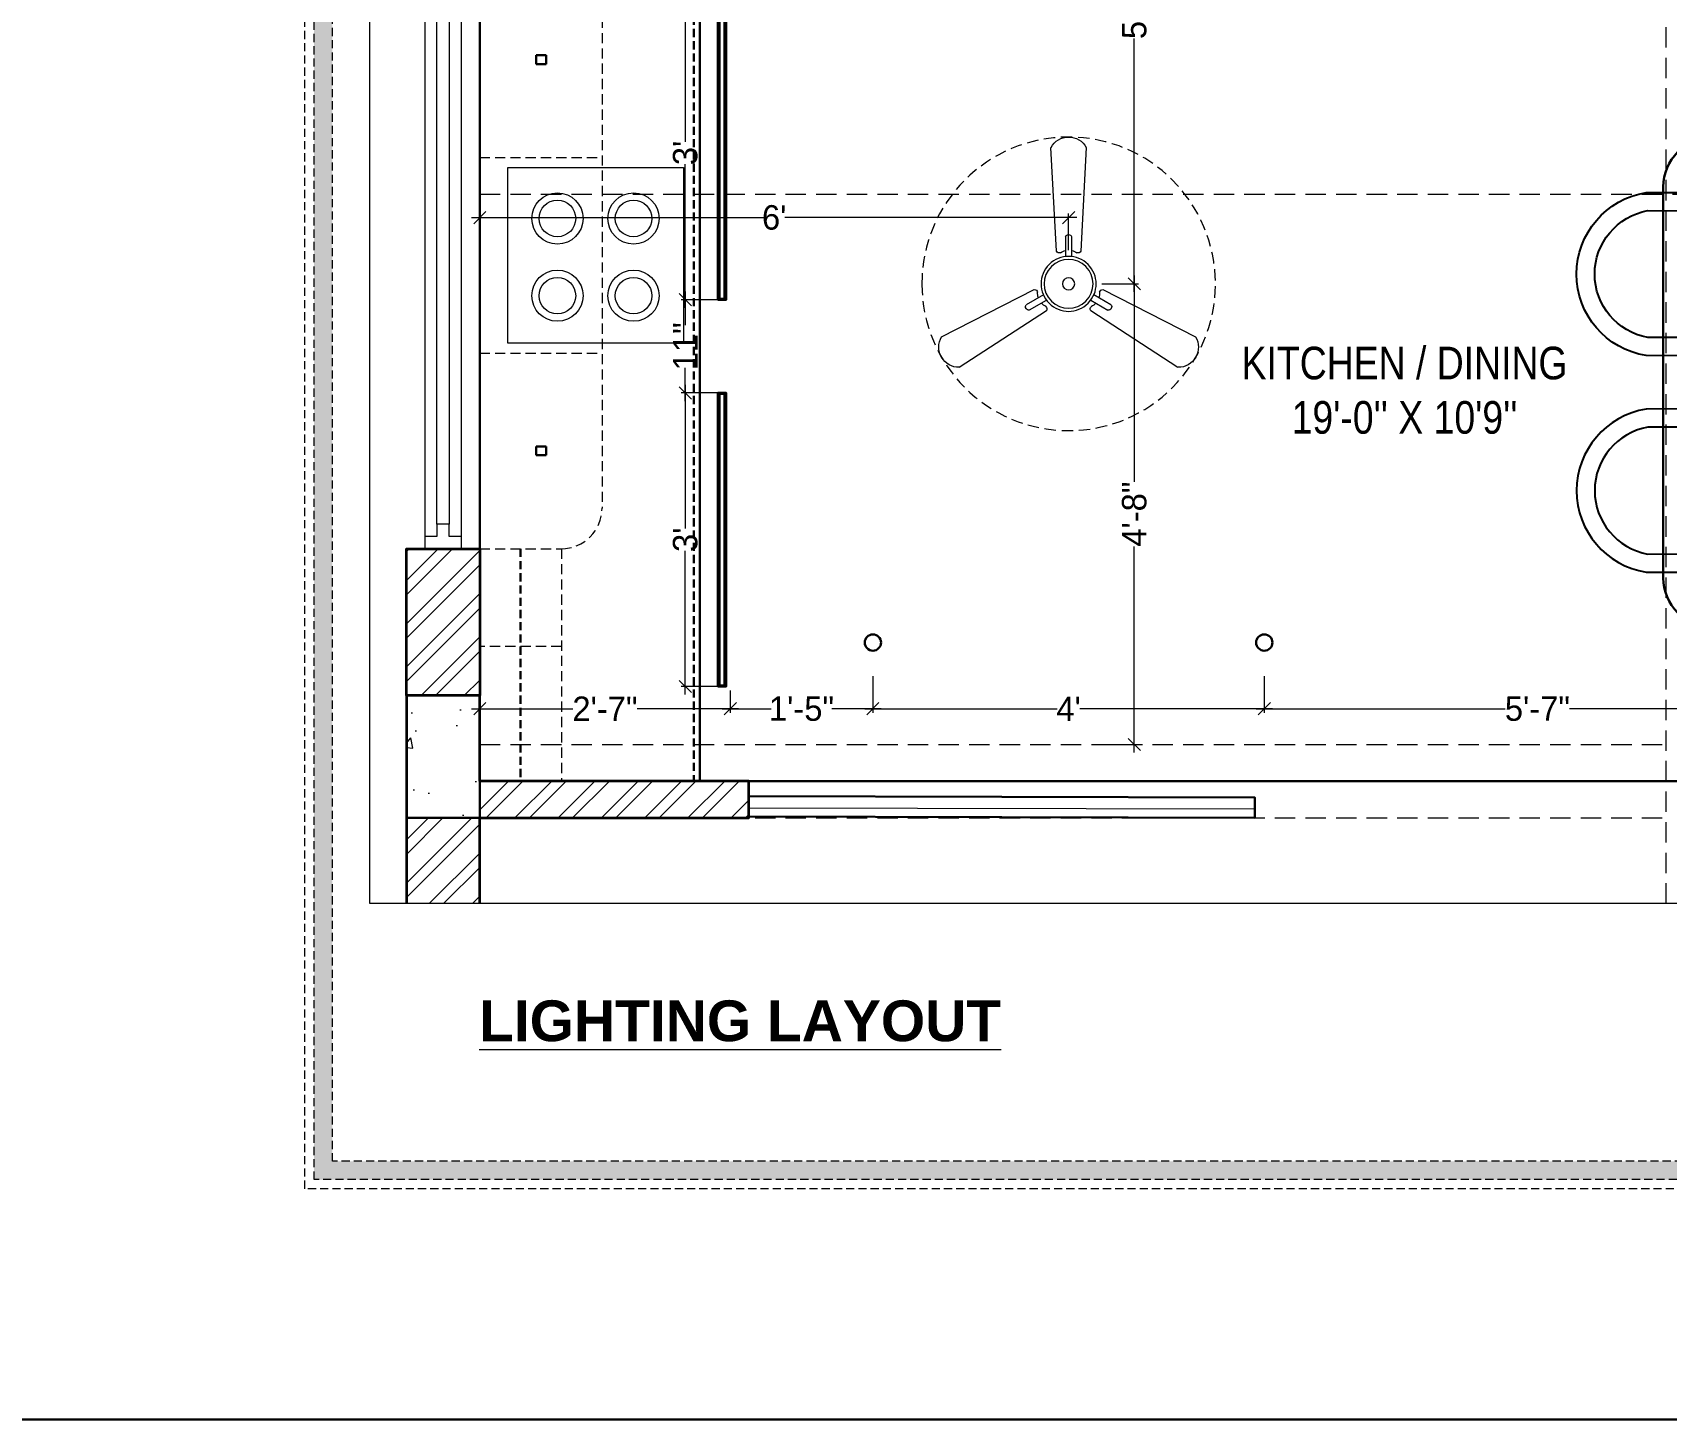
# Model space of a CAD drawing. Header units: millimetres. Extents: x 56222 to 3066687, y -650199 to -121287.
# Drawn here: x 140638.1 to 140838.4, y -185767.3 to -185597.2 of the extents above; entities that cross this region are included whole.
import ezdxf

# ---------------------------------------------------------------- set-up
doc = ezdxf.new("R2010")
doc.units = ezdxf.units.MM
doc.header["$MEASUREMENT"] = 0
doc.header["$PDMODE"] = 35
for name, pattern in [('ACAD_ISO02W100', [15, 12, -3]), ('DASHED', [0.75, 0.5, -0.25]), ('DASHED2', [0.375, 0.25, -0.125]), ('DASHEDX2', [1.5, 1, -0.5]), ('HIDDEN', [0.375, 0.25, -0.125])]:
    doc.linetypes.add(name, pattern=pattern)
doc.layers.get('Defpoints').update_dxf_attribs({"color": 220})
doc.layers.add('AR HATCH-7', color=7, linetype='Continuous')
doc.layers.add('str coll', color=6, linetype='Continuous')
for name, color, linetype, lineweight in [('CENTERLINE ( COLUMN ) ~ DIM', 7, 'Continuous', 9), ('COLUMN', 1, 'Continuous', 30), ('DIM.', 250, 'Continuous', 13), ('dim05', 1, 'Continuous', 13), ('Dimension', 10, 'DASHEDX2', 20), ('el', 7, 'Continuous', 20), ('Electrical', 84, 'Continuous', 30), ('FIRST FLOOR ( DW_RAIL )', 7, 'Continuous', 9), ('FIRST FLOOR ( TEXT )', 7, 'Continuous', 9), ('FURNITURE', 32, 'Continuous', 9), ('furniture dimensions', 1, 'DASHED', 0), ('FURNITURE-1', 252, 'Continuous', 13), ('GROUND FLOOR', 7, 'Continuous', 9), ('Labelling', 1, 'Continuous', 25), ('wall', 7, 'Continuous', 30), ('XX~SLAB ( BEAM )~ ( DIM )', 7, 'Continuous', 9)]:
    doc.layers.add(name, color=color, linetype=linetype, lineweight=lineweight)
doc.layers.add('hatch', color=250, linetype='Continuous', lineweight=9, transparency=0.5)
doc.styles.add('century g', font='GOTHIC.TTF')
doc.styles.add('KATHA', font='swissc.ttf')
doc.styles.get("Standard").update_dxf_attribs({"font": 'arial.ttf', "height": 6})
doc.dimstyles.new('Archana', dxfattribs={"dimtxt": 2, "dimasz": 0.75, "dimexe": 0.5, "dimexo": 0.5, "dimgap": 0, "dimtad": 0, "dimzin": 0, "dimdsep": 46, "dimlunit": 4, "dimtxsty": 'century g', "dimblk": 'OBLIQUE', "dimcen": 0, "dimdle": 1, "dimclrd": 256, "dimclre": 256, "dimclrt": 256, "dimadec": 0, "dimazin": 0, "dimtfac": 1, "dimtofl": 0, "dimtmove": 1, "dimatfit": 3, "dimfxl": 1, "dimfxlon": 1, "dimtolj": 1, "dimtzin": 0, "dimlwd": -1, "dimlwe": -1, "dimarcsym": 0})
pattern_1 = [(45, (627.4595, -1487.661), (-2.65165043, 2.65165043), []), (45, (629.2273, -1487.661), (-2.65165043, 2.65165043), [])]

# ---------------------------------------------------------------- blocks, each defined once
blk = doc.blocks.new('SD DSD')
at = {"layer": 'FURNITURE', "color": 9, "lineweight": 25, "true_color": 0xc7c8ca}
for p, q in [((3348486.7, -514623.32), (3348486.68, -514619.42)), ((3348502.23, -514619.34), (3348502.25, -514623.25)), ((3348486.7, -514623.32), (3348502.25, -514623.25)), ((3348483.69, -514625.26), (3348479.79, -514625.25)), ((3348483.69, -514625.26), (3348483.66, -514640.81)), ((3348505.76, -514625.26), (3348509.66, -514625.25)), ((3348505.76, -514625.26), (3348505.79, -514640.81)), ((3348479.75, -514640.8), (3348483.66, -514640.81)), ((3348509.7, -514640.8), (3348505.79, -514640.81)), ((3348479.75, -514651.77), (3348483.66, -514651.76)), ((3348483.69, -514667.31), (3348483.66, -514651.76)), ((3348483.69, -514667.31), (3348479.79, -514667.32)), ((3348486.7, -514669.25), (3348486.68, -514673.16)), ((3348486.7, -514669.25), (3348502.25, -514669.32)), ((3348502.23, -514673.23), (3348502.25, -514669.32))]:
    blk.add_line(p, q, dxfattribs=at)
at = {"layer": 'FURNITURE', "color": 9, "true_color": 0xc7c8ca}
for p, q in [((3348505.76, -514667.31), (3348505.79, -514651.76)), ((3348509.7, -514651.77), (3348505.79, -514651.76)), ((3348505.76, -514667.31), (3348509.66, -514667.32))]:
    blk.add_line(p, q, dxfattribs=at)
at = {"layer": 'FURNITURE', "color": 9, "lineweight": 25, "true_color": 0xc7c8ca, "flags": 128}
for points in [[(3348502.23, -514621.56), (3348504.46, -514621.55), (3348504.42, -514614.17, 0.853613), (3348484.42, -514614.22), (3348484.46, -514621.65), (3348486.68, -514621.64)], [(3348502.22, -514619.34), (3348502.23, -514621.56), (3348502.2, -514614.36, 0.835758), (3348486.65, -514614.39), (3348486.67, -514619.42), (3348486.68, -514621.64)], [(3348481.97, -514640.8), (3348481.97, -514643.02), (3348474.58, -514643.01, -0.853613), (3348474.58, -514623.01), (3348482.01, -514623.02), (3348482.01, -514625.25)], [(3348507.48, -514640.8), (3348507.48, -514643.02), (3348514.87, -514643.01, 0.853613), (3348514.87, -514623.01), (3348507.44, -514623.02), (3348507.44, -514625.25)], [(3348479.75, -514640.79), (3348481.97, -514640.8), (3348474.77, -514640.78, -0.835758), (3348474.76, -514625.23), (3348479.79, -514625.24), (3348482.01, -514625.25)], [(3348509.7, -514640.79), (3348507.48, -514640.8), (3348514.68, -514640.78, 0.835758), (3348514.69, -514625.23), (3348509.66, -514625.24), (3348507.44, -514625.25)], [(3348481.97, -514651.77), (3348481.97, -514649.55), (3348474.58, -514649.57, 0.853613), (3348474.58, -514669.57), (3348482.01, -514669.55), (3348482.01, -514667.32)], [(3348507.48, -514651.77), (3348507.48, -514649.55), (3348514.87, -514649.57, -0.853613), (3348514.87, -514669.57), (3348507.44, -514669.55), (3348507.44, -514667.32)], [(3348479.75, -514651.78), (3348481.97, -514651.77), (3348474.77, -514651.79, 0.835758), (3348474.76, -514667.34), (3348479.79, -514667.33), (3348482.01, -514667.33)], [(3348509.7, -514651.78), (3348507.48, -514651.77), (3348514.68, -514651.79, -0.835758), (3348514.69, -514667.34), (3348509.66, -514667.33), (3348507.44, -514667.33)], [(3348502.23, -514671.01), (3348504.46, -514671.02), (3348504.42, -514678.4, -0.853613), (3348484.42, -514678.36), (3348484.46, -514670.92), (3348486.68, -514670.93)], [(3348502.22, -514673.23), (3348502.23, -514671.01), (3348502.2, -514678.21, -0.835758), (3348486.65, -514678.18), (3348486.67, -514673.16), (3348486.68, -514670.93)]]:
    blk.add_lwpolyline(points, format="xyb", dxfattribs=at)
at = {"layer": 'FURNITURE', "color": 9, "lineweight": 30, "true_color": 0xc7c8ca}
blk.add_lwpolyline([(3348506.78, -514676.29), (3348482.68, -514676.29, -0.414214), (3348476.68, -514670.29), (3348476.68, -514622.29, -0.414214), (3348482.68, -514616.29), (3348506.78, -514616.29, -0.414214), (3348512.78, -514622.29), (3348512.78, -514670.29, -0.414214)], format="xyb", close=True, dxfattribs=at)
blk = doc.blocks.new('profile light')
at = {"layer": 'Electrical', "color": 152, "lineweight": 30, "true_color": 0x2776bb}
for points in [[(2936.21, 2698.23), (2900.21, 2698.23), (2900.21, 2699.29), (2936.21, 2699.29)], [(2900.31, 2699.1), (2900.31, 2698.42), (2936.12, 2698.42), (2936.12, 2699.1)], [(2900.32, 2699.08), (2900.32, 2698.44), (2936.1, 2698.44), (2936.1, 2699.08)]]:
    blk.add_lwpolyline(points, close=True, dxfattribs=at)
blk = doc.blocks.new('_Oblique')
at = {"layer": 'wall', "color": 0, "lineweight": -2}
blk.add_line((-0.5, -0.5), (0.5, 0.5), dxfattribs=at)
blk = doc.blocks.new('*D517')
at = {"layer": 'Defpoints', "color": 0, "linetype": 'Continuous', "lineweight": 30, "transparency": 16777216}
for p in [(140723.62, -185677.42, 0.01), (140692.91, -185680.03, -0.01), (140723.62, -185680.15)]:
    blk.add_point(p, dxfattribs=at)
at = {"layer": 'furniture dimensions', "color": 5, "linetype": 'Continuous', "transparency": 16777216}
for p, q in [((140723.62, -185677.92), (140723.62, -185680.65)), ((140691.91, -185680.15), (140704.31, -185680.15)), ((140724.62, -185680.15), (140712.22, -185680.15))]:
    blk.add_line(p, q, dxfattribs=at)
at = {"layer": 'furniture dimensions', "color": 5, "linetype": 'ByBlock', "transparency": 16777216}
blk.add_line((140692.91, -185680.15), (140692.91, -185680.65), dxfattribs=at)
at = {"layer": 'furniture dimensions', "color": 5, "linetype": 'Continuous', "transparency": 16777216, "xscale": 1.5, "yscale": 1.5, "zscale": 1.5, "rotation": 180}
blk.add_blockref('_Oblique', (140692.91, -185680.15), dxfattribs=at)
at = {"layer": 'furniture dimensions', "color": 5, "linetype": 'Continuous', "transparency": 16777216, "xscale": 1.5, "yscale": 1.5, "zscale": 1.5}
blk.add_blockref('_Oblique', (140723.62, -185680.15), dxfattribs=at)
at = {"layer": 'furniture dimensions', "linetype": 'Continuous', "lineweight": 0, "transparency": 16777216, "insert": (140708.26, -185680.15), "char_height": 3, "attachment_point": 5, "style": 'century g'}
blk.add_mtext('\\A1;2\'-7"', dxfattribs=at)
blk = doc.blocks.new('*D518')
at = {"layer": 'Defpoints', "color": 0, "linetype": 'Continuous', "lineweight": 30, "transparency": 16777216}
for p in [(140718.11, -185641.42), (140723.09, -185641.42, 0.01), (140723.62, -185677.42, 0.01)]:
    blk.add_point(p, dxfattribs=at)
at = {"layer": 'furniture dimensions', "color": 5, "linetype": 'Continuous', "transparency": 16777216}
for p, q in [((140722.11, -185641.42), (140717.61, -185641.42)), ((140718.11, -185640.42), (140718.11, -185658.05)), ((140718.11, -185678.42), (140718.11, -185660.78))]:
    blk.add_line(p, q, dxfattribs=at)
at = {"layer": 'furniture dimensions', "color": 5, "linetype": 'ByBlock', "transparency": 16777216}
blk.add_line((140722.11, -185677.42), (140717.61, -185677.42), dxfattribs=at)
at = {"layer": 'furniture dimensions', "color": 5, "linetype": 'Continuous', "transparency": 16777216, "xscale": 1.5, "yscale": 1.5, "zscale": 1.5}
for p, rotation in [((140718.11, -185641.42), 90), ((140718.11, -185677.42), 270)]:
    blk.add_blockref('_Oblique', p, dxfattribs=dict(at, rotation=rotation))
at = {"layer": 'furniture dimensions', "linetype": 'Continuous', "lineweight": 0, "transparency": 16777216, "insert": (140718.11, -185659.42), "char_height": 3, "attachment_point": 5, "rotation": 90, "style": 'century g'}
blk.add_mtext("\\A1;3'", dxfattribs=at)
blk = doc.blocks.new('*D519')
at = {"layer": 'Defpoints', "color": 0, "linetype": 'Continuous', "lineweight": 30, "transparency": 16777216}
for p in [(140718.11, -185629.98), (140723.09, -185629.98), (140723.09, -185641.42, 0.01)]:
    blk.add_point(p, dxfattribs=at)
at = {"layer": 'furniture dimensions', "color": 5, "linetype": 'Continuous', "transparency": 16777216}
for p, q in [((140722.11, -185629.98), (140717.61, -185629.98)), ((140718.11, -185628.98), (140718.11, -185633.09)), ((140718.11, -185642.42), (140718.11, -185638.32))]:
    blk.add_line(p, q, dxfattribs=at)
at = {"layer": 'furniture dimensions', "color": 5, "linetype": 'ByBlock', "transparency": 16777216}
blk.add_line((140722.11, -185641.42), (140717.61, -185641.42), dxfattribs=at)
at = {"layer": 'furniture dimensions', "color": 5, "linetype": 'Continuous', "transparency": 16777216, "xscale": 1.5, "yscale": 1.5, "zscale": 1.5}
for p, rotation in [((140718.11, -185629.98), 90), ((140718.11, -185641.42), 270)]:
    blk.add_blockref('_Oblique', p, dxfattribs=dict(at, rotation=rotation))
at = {"layer": 'furniture dimensions', "linetype": 'Continuous', "lineweight": 0, "transparency": 16777216, "insert": (140718.11, -185635.7), "char_height": 3, "attachment_point": 5, "rotation": 90, "style": 'century g'}
blk.add_mtext('\\A1;11"', dxfattribs=at)
blk = doc.blocks.new('*D520')
at = {"layer": 'Defpoints', "color": 0, "linetype": 'Continuous', "lineweight": 30, "transparency": 16777216}
for p in [(140718.11, -185593.98), (140723.09, -185593.98), (140723.09, -185629.98)]:
    blk.add_point(p, dxfattribs=at)
at = {"layer": 'furniture dimensions', "color": 5, "linetype": 'Continuous', "transparency": 16777216}
for p, q in [((140722.11, -185593.98), (140717.61, -185593.98)), ((140718.11, -185592.98), (140718.11, -185610.62)), ((140718.11, -185630.98), (140718.11, -185613.35))]:
    blk.add_line(p, q, dxfattribs=at)
at = {"layer": 'furniture dimensions', "color": 5, "linetype": 'ByBlock', "transparency": 16777216}
blk.add_line((140722.11, -185629.98), (140717.61, -185629.98), dxfattribs=at)
at = {"layer": 'furniture dimensions', "color": 5, "linetype": 'Continuous', "transparency": 16777216, "xscale": 1.5, "yscale": 1.5, "zscale": 1.5}
for p, rotation in [((140718.11, -185593.98), 90), ((140718.11, -185629.98), 270)]:
    blk.add_blockref('_Oblique', p, dxfattribs=dict(at, rotation=rotation))
at = {"layer": 'furniture dimensions', "linetype": 'Continuous', "lineweight": 0, "transparency": 16777216, "insert": (140718.11, -185611.98), "char_height": 3, "attachment_point": 5, "rotation": 90, "style": 'century g'}
blk.add_mtext("\\A1;3'", dxfattribs=at)
blk = doc.blocks.new('*D530')
at = {"layer": 'Defpoints', "color": 0, "linetype": 'Continuous', "lineweight": 30, "transparency": 16777216}
for p in [(140692.91, -185619.91), (140692.91, -185625.53, -0.01), (140765.11, -185625.53, -0.01)]:
    blk.add_point(p, dxfattribs=at)
at = {"layer": 'furniture dimensions', "color": 5, "linetype": 'Continuous', "transparency": 16777216}
for p, q in [((140691.91, -185619.91), (140727.71, -185619.91)), ((140692.91, -185623.91), (140692.91, -185619.41)), ((140766.11, -185619.91), (140730.31, -185619.91))]:
    blk.add_line(p, q, dxfattribs=at)
at = {"layer": 'furniture dimensions', "color": 5, "linetype": 'ByBlock', "transparency": 16777216}
blk.add_line((140765.11, -185623.91), (140765.11, -185619.41), dxfattribs=at)
at = {"layer": 'furniture dimensions', "color": 5, "linetype": 'Continuous', "transparency": 16777216, "xscale": 1.5, "yscale": 1.5, "zscale": 1.5, "rotation": 180}
blk.add_blockref('_Oblique', (140692.91, -185619.91), dxfattribs=at)
at = {"layer": 'furniture dimensions', "color": 5, "linetype": 'Continuous', "transparency": 16777216, "xscale": 1.5, "yscale": 1.5, "zscale": 1.5}
blk.add_blockref('_Oblique', (140765.11, -185619.91), dxfattribs=at)
at = {"layer": 'furniture dimensions', "linetype": 'Continuous', "lineweight": 0, "transparency": 16777216, "insert": (140729.01, -185619.91), "char_height": 3, "attachment_point": 5, "style": 'century g'}
blk.add_mtext("\\A1;6'", dxfattribs=at)
blk = doc.blocks.new('*D531')
at = {"layer": 'Defpoints', "color": 0, "linetype": 'Continuous', "lineweight": 30, "transparency": 16777216}
for p in [(140765.11, -185628.03, -0.01), (140765.47, -185684.53, -0.01), (140773.17, -185684.53)]:
    blk.add_point(p, dxfattribs=at)
at = {"layer": 'furniture dimensions', "color": 5, "linetype": 'ByBlock', "transparency": 16777216}
blk.add_line((140769.17, -185628.03), (140773.67, -185628.03), dxfattribs=at)
at = {"layer": 'furniture dimensions', "color": 5, "linetype": 'Continuous', "transparency": 16777216}
for p, q in [((140773.17, -185627.03), (140773.17, -185652.31)), ((140773.17, -185685.53), (140773.17, -185660.24)), ((140769.17, -185684.53), (140773.67, -185684.53))]:
    blk.add_line(p, q, dxfattribs=at)
at = {"layer": 'furniture dimensions', "color": 5, "linetype": 'Continuous', "transparency": 16777216, "xscale": 1.5, "yscale": 1.5, "zscale": 1.5}
for p, rotation in [((140773.17, -185628.03), 90), ((140773.17, -185684.53), 270)]:
    blk.add_blockref('_Oblique', p, dxfattribs=dict(at, rotation=rotation))
at = {"layer": 'furniture dimensions', "linetype": 'Continuous', "lineweight": 0, "transparency": 16777216, "insert": (140773.17, -185656.28), "char_height": 3, "attachment_point": 5, "rotation": 90, "style": 'century g'}
blk.add_mtext('\\A1;4\'-8"', dxfattribs=at)
blk = doc.blocks.new('*D534')
at = {"layer": 'Defpoints', "color": 0, "linetype": 'Continuous', "lineweight": 30, "transparency": 16777216}
for p in [(140741.11, -185672.03, -0.01), (140723.62, -185677.42, 0.01), (140741.11, -185680.15)]:
    blk.add_point(p, dxfattribs=at)
at = {"layer": 'furniture dimensions', "color": 5, "linetype": 'Continuous', "transparency": 16777216}
for p, q in [((140741.11, -185676.15), (140741.11, -185680.65)), ((140722.62, -185680.15), (140728.64, -185680.15)), ((140742.11, -185680.15), (140736.09, -185680.15))]:
    blk.add_line(p, q, dxfattribs=at)
at = {"layer": 'furniture dimensions', "color": 5, "linetype": 'ByBlock', "transparency": 16777216}
blk.add_line((140723.62, -185677.92), (140723.62, -185680.65), dxfattribs=at)
at = {"layer": 'furniture dimensions', "color": 5, "linetype": 'Continuous', "transparency": 16777216, "xscale": 1.5, "yscale": 1.5, "zscale": 1.5, "rotation": 180}
blk.add_blockref('_Oblique', (140723.62, -185680.15), dxfattribs=at)
at = {"layer": 'furniture dimensions', "color": 5, "linetype": 'Continuous', "transparency": 16777216, "xscale": 1.5, "yscale": 1.5, "zscale": 1.5}
blk.add_blockref('_Oblique', (140741.11, -185680.15), dxfattribs=at)
at = {"layer": 'furniture dimensions', "linetype": 'Continuous', "lineweight": 0, "transparency": 16777216, "insert": (140732.36, -185680.15), "char_height": 3, "attachment_point": 5, "style": 'century g'}
blk.add_mtext('\\A1;1\'-5"', dxfattribs=at)
blk = doc.blocks.new('*D535')
at = {"layer": 'Defpoints', "color": 0, "linetype": 'Continuous', "lineweight": 30, "transparency": 16777216}
for p in [(140741.11, -185672.03, -0.01), (140789.11, -185672.03, -0.01), (140789.11, -185680.15)]:
    blk.add_point(p, dxfattribs=at)
at = {"layer": 'furniture dimensions', "color": 5, "linetype": 'ByBlock', "transparency": 16777216}
blk.add_line((140741.11, -185676.15), (140741.11, -185680.65), dxfattribs=at)
at = {"layer": 'furniture dimensions', "color": 5, "linetype": 'Continuous', "transparency": 16777216}
for p, q in [((140789.11, -185676.15), (140789.11, -185680.65)), ((140740.11, -185680.15), (140763.73, -185680.15)), ((140790.11, -185680.15), (140766.5, -185680.15))]:
    blk.add_line(p, q, dxfattribs=at)
at = {"layer": 'furniture dimensions', "color": 5, "linetype": 'Continuous', "transparency": 16777216, "xscale": 1.5, "yscale": 1.5, "zscale": 1.5, "rotation": 180}
blk.add_blockref('_Oblique', (140741.11, -185680.15), dxfattribs=at)
at = {"layer": 'furniture dimensions', "color": 5, "linetype": 'Continuous', "transparency": 16777216, "xscale": 1.5, "yscale": 1.5, "zscale": 1.5}
blk.add_blockref('_Oblique', (140789.11, -185680.15), dxfattribs=at)
at = {"layer": 'furniture dimensions', "linetype": 'Continuous', "lineweight": 0, "transparency": 16777216, "insert": (140765.11, -185680.15), "char_height": 3, "attachment_point": 5, "style": 'century g'}
blk.add_mtext("\\A1;4'", dxfattribs=at)
blk = doc.blocks.new('*D536')
at = {"layer": 'Defpoints', "color": 0, "linetype": 'Continuous', "lineweight": 30, "transparency": 16777216}
for p in [(140789.11, -185672.03, -0.01), (140856.08, -185672.03), (140856.08, -185680.15)]:
    blk.add_point(p, dxfattribs=at)
at = {"layer": 'furniture dimensions', "color": 5, "linetype": 'ByBlock', "transparency": 16777216}
blk.add_line((140789.11, -185676.15), (140789.11, -185680.65), dxfattribs=at)
at = {"layer": 'furniture dimensions', "color": 5, "linetype": 'Continuous', "transparency": 16777216}
for p, q in [((140856.08, -185676.15), (140856.08, -185680.65)), ((140788.11, -185680.15), (140818.66, -185680.15)), ((140857.08, -185680.15), (140826.53, -185680.15))]:
    blk.add_line(p, q, dxfattribs=at)
at = {"layer": 'furniture dimensions', "color": 5, "linetype": 'Continuous', "transparency": 16777216, "xscale": 1.5, "yscale": 1.5, "zscale": 1.5, "rotation": 180}
blk.add_blockref('_Oblique', (140789.11, -185680.15), dxfattribs=at)
at = {"layer": 'furniture dimensions', "color": 5, "linetype": 'Continuous', "transparency": 16777216, "xscale": 1.5, "yscale": 1.5, "zscale": 1.5}
blk.add_blockref('_Oblique', (140856.08, -185680.15), dxfattribs=at)
at = {"layer": 'furniture dimensions', "linetype": 'Continuous', "lineweight": 0, "transparency": 16777216, "insert": (140822.6, -185680.15), "char_height": 3, "attachment_point": 5, "style": 'century g'}
blk.add_mtext('\\A1;5\'-7"', dxfattribs=at)
blk = doc.blocks.new('fan')
at = {"layer": 'Electrical', "lineweight": 15, "ltscale": 20}
for p, q in [((3300835.29, -509900.78), (3300836.47, -509923.43)), ((3300841.81, -509923.43), (3300842.99, -509900.78)), ((3300838.47, -509924.57), (3300838.47, -509920.25)), ((3300839.81, -509920.28), (3300839.81, -509924.57)), ((3300831.66, -509931.77), (3300811.45, -509942.07)), ((3300829.93, -509935.08), (3300833.64, -509932.93)), ((3300844.64, -509932.93), (3300848.38, -509935.09)), ((3300866.83, -509942.07), (3300846.62, -509931.77)), ((3300815.3, -509948.74), (3300834.33, -509936.39)), ((3300834.31, -509934.09), (3300830.57, -509936.25)), ((3300843.95, -509936.39), (3300862.98, -509948.74)), ((3300847.68, -509936.23), (3300843.97, -509934.09))]:
    blk.add_line(p, q, dxfattribs=at)
at = {"layer": 'Electrical', "linetype": 'DASHED', "lineweight": 15, "ltscale": 5}
blk.add_circle((3300839.14, -509930.53), 32, dxfattribs=at)
at = {"layer": 'Electrical', "lineweight": 15, "ltscale": 20}
for centre, major_axis, start_param, end_param in [((3300839.14, -509902.94), (3.12, 3.12), -0.272136, 1.842967), ((3300839.13, -509920.5), (0.501, 0.501), -0.465536, 1.983618), ((3300839.14, -509930.53), (4.24, -4.24), 3.14161, 9.424795), ((3300839.14, -509930.53), (3.77, -3.77), 1.749190548672175e-05, 6.283202799085073), ((3300837.1, -509923.08), (0.51, 0.51), 2.863014, 4.257784), ((3300839.14, -509926.42), (2.27, -2.27), 2.565057, 2.951308), ((3300839.14, -509926.42), (2.27, 2.27), 0.19032, 0.57657), ((3300841.18, -509923.08), (0.51, -0.51), 5.167028, 6.561799), ((3300839.14, -509930.53), (0.943, 0.943), 1.570814, 7.853999), ((3300831.67, -509932.49), (0.51, -0.51), 0.978238, 2.373008), ((3300835.59, -509932.58), (2.27, -2.27), 3.855511, 4.241762), ((3300842.69, -509932.58), (2.27, 2.27), 5.183051, 5.569301), ((3300846.61, -509932.49), (0.51, -0.51), 2.339416, 3.734186), ((3300830.46, -509935.55), (0.501, -0.501), 3.199655, 5.648809), ((3300835.59, -509932.58), (2.27, -2.27), 4.659452, 5.045703), ((3300833.71, -509936.02), (0.51, 0.51), -1.325776, 0.068994), ((3300844.57, -509936.02), (0.51, -0.51), 3.072633, 4.467404), ((3300842.69, -509932.58), (2.27, 2.27), 4.37911, 4.765361), ((3300847.83, -509935.54), (0.501, 0.501), 3.723254, 6.172408), ((3300815.25, -509944.32), (3.12, -3.12), 3.393055, 5.508159), ((3300863.03, -509944.32), (3.12, -3.12), 5.48745, 7.602554)]:
    blk.add_ellipse(centre, major_axis=major_axis, ratio=1, start_param=start_param, end_param=end_param, dxfattribs=at)
blk = doc.blocks.new('*D746')
at = {"layer": 'Defpoints', "color": 0, "linetype": 'Continuous', "lineweight": 30, "transparency": 16777216}
for p in [(140763.89, -185560.03, 0.12), (140773.17, -185560.03), (140765.11, -185628.03, 0.12)]:
    blk.add_point(p, dxfattribs=at)
at = {"layer": 'furniture dimensions', "color": 5, "linetype": 'Continuous', "transparency": 16777216}
for p, q in [((140769.17, -185560.03), (140773.67, -185560.03)), ((140773.17, -185559.03), (140773.17, -185590.1)), ((140773.17, -185629.03), (140773.17, -185597.96))]:
    blk.add_line(p, q, dxfattribs=at)
at = {"layer": 'furniture dimensions', "color": 5, "linetype": 'ByBlock', "transparency": 16777216}
blk.add_line((140769.17, -185628.03), (140773.67, -185628.03), dxfattribs=at)
at = {"layer": 'furniture dimensions', "color": 5, "linetype": 'Continuous', "transparency": 16777216, "xscale": 1.5, "yscale": 1.5, "zscale": 1.5}
for p, rotation in [((140773.17, -185560.03), 90), ((140773.17, -185628.03), 270)]:
    blk.add_blockref('_Oblique', p, dxfattribs=dict(at, rotation=rotation))
at = {"layer": 'furniture dimensions', "linetype": 'Continuous', "lineweight": 0, "transparency": 16777216, "insert": (140773.17, -185594.03), "char_height": 3, "attachment_point": 5, "rotation": 90, "style": 'century g'}
blk.add_mtext('\\A1;5\'-8"', dxfattribs=at)

msp = doc.modelspace()

# ---------------------------------------------------------------- hatches: boundary and pattern name
at = {"layer": 'AR HATCH-7', "lineweight": 18, "true_color": 0x939598, "transparency": 33554610}
h = msp.add_hatch(dxfattribs=at)
h.set_pattern_fill('ANSI32', color=252, scale=10)
h.set_pattern_definition(pattern_1)
h.paths.add_polyline_path([(140802.41, -185551.03), (140750.91, -185551.03), (140750.91, -185560.03), (140802.41, -185560.03)])
h.paths.add_polyline_path([(140717.91, -185551.03), (140692.91, -185551.03), (140692.91, -185560.03), (140717.91, -185560.03)])
h.paths.add_polyline_path([(140692.91, -185566.03), (140683.91, -185566.03), (140683.91, -185588.53), (140692.91, -185588.53), (140692.91, -185576.53)])
h.paths.add_polyline_path([(140692.91, -185660.53), (140683.91, -185660.53), (140683.91, -185678.53), (140692.91, -185678.53)])
h.paths.add_polyline_path([(140725.91, -185642.86), (140725.91, -185633.23), (140719.44, -185633.23), (140719.44, -185642.86)], flags=9)
h.paths.add_polyline_path([(140799.14, -185684.81), (140813.02, -185684.81), (140813.02, -185672.59), (140799.14, -185672.59)], flags=9)
h.paths.add_polyline_path([(140726.13, -185685.96), (140736.96, -185685.96), (140736.96, -185678.91), (140726.13, -185678.91)], flags=9)
h.paths.add_polyline_path([(140724.56, -185659.81), (140744.37, -185659.81), (140744.37, -185647.63), (140724.56, -185647.63)], flags=9)
h.paths.add_polyline_path([(140771.61, -185636.46), (140776.73, -185636.46), (140776.73, -185629.11), (140771.61, -185629.11)], flags=9)
h.paths.add_polyline_path([(140779.33, -185628.54), (140784.44, -185628.54), (140784.44, -185621.19), (140779.33, -185621.19)], flags=9)
h.paths.add_polyline_path([(140787.96, -185636.77), (140793.34, -185636.77), (140793.34, -185629.42), (140787.96, -185629.42)], flags=9)
h.paths.add_polyline_path([(140779.19, -185644.49), (140784.57, -185644.49), (140784.57, -185637.14), (140779.19, -185637.14)], flags=9)
h.paths.add_polyline_path([(140762.47, -185668.11), (140801.82, -185668.11), (140801.82, -185653.04), (140762.47, -185653.04)], flags=9)
h.paths.add_polyline_path([(140938.75, -185577.36), (140938.75, -185567.72), (140932.27, -185567.72), (140932.27, -185577.36)], flags=9)
h.paths.add_polyline_path([(140938.71, -185602.08), (140938.71, -185590.13), (140932.24, -185590.13), (140932.24, -185602.08)], flags=9)
h.paths.add_polyline_path([(140938.71, -185623.75), (140938.71, -185611.8), (140932.24, -185611.8), (140932.24, -185623.75)], flags=9)
h.paths.add_polyline_path([(140938.71, -185645.41), (140938.71, -185633.46), (140932.24, -185633.46), (140932.24, -185645.41)], flags=9)
h.paths.add_polyline_path([(140938.71, -185674.37), (140938.71, -185664.73), (140932.24, -185664.73), (140932.24, -185674.37)], flags=9)
h.paths.add_polyline_path([(140881.27, -185645.68), (140901.08, -185645.68), (140901.08, -185633.5), (140881.27, -185633.5)], flags=9)
h.paths.add_polyline_path([(140880.49, -185674.22), (140895.42, -185674.22), (140895.42, -185667.17), (140880.49, -185667.17)], flags=9)
h = msp.add_hatch(dxfattribs=at)
h.set_pattern_fill('ANSI32', color=252, scale=10)
h.set_pattern_definition(pattern_1)
h.paths.add_polyline_path([(140725.91, -185689.03), (140692.91, -185689.03), (140692.91, -185693.53), (140725.91, -185693.53)])
h.paths.add_polyline_path([(140692.91, -185693.53), (140683.91, -185693.53), (140683.91, -185704.05), (140692.91, -185704.05)])
at = {"layer": 'Dimension', "true_color": 0xd39e00}
h = msp.add_hatch(color=42, dxfattribs=at)
h.paths.add_polyline_path([(140672.58, -185512.57), (140672.58, -185737.89), (140992.7, -185737.89), (140992.7, -185512.57)])
h.paths.add_polyline_path([(140674.83, -185514.81), (140990.46, -185514.81), (140990.46, -185735.65), (140674.83, -185735.65)], flags=16)
at = {"layer": 'FURNITURE-1', "lineweight": 18, "true_color": 0xc7c8ca, "transparency": 33554610}
h = msp.add_hatch(dxfattribs=at)
h.set_pattern_fill('AR-CONC', color=9, scale=2)
h.set_pattern_definition([(50, (627.46, -1487.661), (14.34520365, -1.2550427), [1.5, -16.5]), (355, (627.46, -1487.661), (-2.7750267, 15.0438427), [1.2, -13.2]), (100.4514445, (628.655, -1487.765), (11.5701769, 13.7887998), [1.2748038, -14.0228422]), (46.1842, (627.46, -1483.66), (21.3448266, -3.3103856), [2.25, -24.75]), (96.635635, (629.238, -1483.937), (18.693239, 19.482372), [1.9122068, -21.0342752]), (351.184164, (627.46, -1483.66), (18.693239, 19.482372), [1.8, -19.8]), (21, (629.46, -1484.661), (11.93814104, -8.0523778), [1.5, -16.5]), (326, (629.46, -1484.661), (4.8663066, 14.5030009), [1.2, -13.2]), (71.451445, (630.454, -1485.332), (16.8044475, 6.45062306), [1.2748038, -14.0228422]), (37.5, (627.4595, -1487.661), (0.24319711, 6.65787708), [0, -13.04, 0, -13.4, 0, -13.25]), (7.5, (627.4595, -1487.661), (5.26139075, 7.88823424), [0, -7.64, 0, -12.74, 0, -5.05]), (327.5, (622.9995, -1487.661), (10.67644872, -0.45109743), [0, -5, 0, -15.6, 0, -20.7]), (317.5, (620.9995, -1487.661), (11.6637234, 2.00209965), [0, -6.5, 0, -10.36, 0, -14.7])])
h.paths.add_polyline_path([(140847.41, -185551.03), (140838.41, -185551.03), (140838.41, -185554.03), (140838.41, -185560.03), (140847.41, -185560.03)])
h.paths.add_polyline_path([(140692.91, -185551.03), (140683.91, -185551.03), (140683.91, -185566.03), (140692.91, -185566.03)])
h.paths.add_polyline_path([(140692.91, -185678.53), (140683.91, -185678.53), (140683.91, -185693.53), (140692.91, -185693.53)])

# ---------------------------------------------------------------- linework, layer by layer
at = {"layer": 'CENTERLINE ( COLUMN ) ~ DIM'}
msp.add_line((140683.91, -185660.53, 0.12), (140692.91, -185660.53, 0.12), dxfattribs=at)
at = {"layer": 'COLUMN', "elevation": 0.12}
msp.add_lwpolyline([(140683.91, -185678.53), (140692.91, -185678.53), (140692.91, -185693.53), (140683.91, -185693.53)], close=True, dxfattribs=at)
at = {"layer": 'Dimension', "color": 42, "true_color": 0xd39e00, "elevation": 0.24}
for points in [[(140671.46, -185511.44), (140993.83, -185511.44), (140993.83, -185739.02), (140671.46, -185739.02)], [(140672.58, -185512.57), (140992.7, -185512.57), (140992.7, -185737.89), (140672.58, -185737.89)], [(140674.83, -185514.81), (140990.46, -185514.81), (140990.46, -185735.65), (140674.83, -185735.65)]]:
    msp.add_lwpolyline(points, close=True, dxfattribs=at)
at = {"layer": 'el', "elevation": 0.12}
msp.add_lwpolyline([(140690.66, -185660.53), (140690.66, -185659.03), (140689.16, -185659.03), (140689.16, -185657.53), (140687.66, -185657.53), (140687.66, -185591.53), (140689.16, -185591.53), (140689.16, -185590.03), (140690.66, -185590.03), (140690.66, -185588.53), (140686.16, -185588.53), (140686.16, -185590.03), (140687.66, -185590.03), (140687.66, -185591.53), (140689.16, -185591.53), (140689.16, -185657.53), (140687.66, -185657.53), (140687.66, -185659.03), (140686.16, -185659.03), (140686.16, -185660.53), (140690.66, -185660.53), (140690.66, -185588.53), (140686.16, -185588.53), (140686.16, -185660.53)], close=True, dxfattribs=at)
at = {"layer": 'FIRST FLOOR ( DW_RAIL )', "lineweight": 0, "elevation": 0.12}
msp.add_lwpolyline([(140679.41, -185542.13), (140938.99, -185542.13), (140938.99, -185704.05), (140679.41, -185704.05)], close=True, dxfattribs=at)
at = {"layer": 'FURNITURE', "color": 9, "linetype": 'DASHEDX2', "lineweight": 30, "true_color": 0xc7c8ca}
for p, q in [((140719.16, -185586.28, 0.12), (140719.16, -185689.03, 0.12)), ((140697.91, -185660.53, 0.12), (140697.91, -185689.03, 0.12))]:
    msp.add_line(p, q, dxfattribs=at)
at = {"layer": 'FURNITURE', "color": 9, "lineweight": 30, "ltscale": 0.4, "true_color": 0xc7c8ca}
msp.add_line((140719.91, -185689.03, 0.12), (140719.91, -185587.03, 0.12), dxfattribs=at)
at = {"layer": 'FURNITURE', "color": 9, "linetype": 'HIDDEN', "lineweight": 18, "ltscale": 5, "true_color": 0xc7c8ca}
for p, q in [((140707.91, -185593.53, 0.12), (140707.91, -185655.53, 0.12)), ((140692.91, -185612.53, 0.12), (140707.91, -185612.53, 0.12)), ((140692.91, -185636.53, 0.12), (140707.91, -185636.53, 0.12)), ((140692.91, -185660.53, 0.12), (140702.91, -185660.53, 0.12)), ((140692.91, -185660.53, 0.12), (140702.91, -185660.53, 0.12)), ((140692.91, -185672.52, 0.12), (140692.91, -185660.53, 0.12)), ((140702.91, -185660.53, 0.12), (140702.91, -185689.03, 0.12)), ((140702.91, -185660.53, 0.12), (140702.91, -185672.52, 0.12)), ((140702.91, -185672.52, 0.12), (140692.91, -185672.52, 0.12))]:
    msp.add_line(p, q, dxfattribs=at)
at = {"layer": 'FURNITURE', "color": 9, "lineweight": 30, "true_color": 0xc7c8ca}
for p, q in [((140699.83, -185599.99, 0.12), (140701.03, -185599.99, 0.12)), ((140699.83, -185601.08, 0.12), (140699.83, -185599.99, 0.12)), ((140701.03, -185599.99, 0.12), (140701.03, -185601.08, 0.12)), ((140701.03, -185601.08, 0.12), (140699.83, -185601.08, 0.12)), ((140701.03, -185647.97, 0.12), (140699.83, -185647.97, 0.12)), ((140699.83, -185647.97, 0.12), (140699.83, -185649.06, 0.12)), ((140701.03, -185649.06, 0.12), (140701.03, -185647.97, 0.12)), ((140699.83, -185649.06, 0.12), (140701.03, -185649.06, 0.12))]:
    msp.add_line(p, q, dxfattribs=at)
at = {"layer": 'FURNITURE', "color": 9, "true_color": 0xc7c8ca}
msp.add_line((140717.91, -185635.31, 0.12), (140696.36, -185635.31, 0.12), dxfattribs=at)
at = {"layer": 'FURNITURE', "color": 9, "true_color": 0xc7c8ca, "elevation": 0.12}
msp.add_lwpolyline([(140696.36, -185635.31), (140696.36, -185613.76), (140717.91, -185613.76), (140717.91, -185635.31)], dxfattribs=at)
at = {"layer": 'FURNITURE', "color": 9, "lineweight": 30, "true_color": 0xc7c8ca, "transparency": 33554687, "elevation": 0.17}
msp.add_lwpolyline([(140725.92, -185690.87), (140787.94, -185691.03), (140787.93, -185693.53), (140725.91, -185693.37), (140725.91, -185693.37)], dxfattribs=at)
at = {"layer": 'FURNITURE', "color": 9, "lineweight": 20, "true_color": 0xc7c8ca, "transparency": 33554687, "elevation": 0.17}
msp.add_lwpolyline([(140725.91, -185692.29), (140787.93, -185692.42), (140787.93, -185693.52), (140725.91, -185693.37)], close=True, dxfattribs=at)
at = {"layer": 'FURNITURE', "color": 9, "true_color": 0xc7c8ca}
for centre, radius in [((140702.43, -185620.02, 0.12), 3.14), ((140702.43, -185620.02, 0.12), 2.24), ((140711.76, -185620.02, 0.12), 3.14), ((140711.76, -185620.02, 0.12), 2.24), ((140702.43, -185629.49, 0.12), 3.14), ((140702.43, -185629.49, 0.12), 2.24), ((140711.76, -185629.49, 0.12), 3.14), ((140711.76, -185629.49, 0.12), 2.24)]:
    msp.add_circle(centre, radius, dxfattribs=at)
at = {"layer": 'FURNITURE', "color": 240, "lineweight": 30, "true_color": 0xed1f24, "transparency": 33554687}
for centre in [(140741.11, -185672.03, 0.12), (140789.11, -185672.03, 0.12)]:
    msp.add_circle(centre, 1, dxfattribs=at)
at = {"layer": 'FURNITURE', "color": 9, "linetype": 'HIDDEN', "lineweight": 18, "ltscale": 5, "true_color": 0xc7c8ca}
msp.add_arc((140702.91, -185655.53, 0.12), 5, 270, 0, dxfattribs=at)
at = {"layer": 'furniture dimensions', "color": 9, "linetype": 'Continuous', "lineweight": 30, "true_color": 0xc7c8ca, "transparency": 33554687, "elevation": 0.12}
msp.add_lwpolyline([(140924.91, -185689.03), (140692.91, -185689.03), (140692.91, -185689.03), (140692.91, -185560.03), (140924.91, -185560.03), (140924.91, -185689.03)], dxfattribs=at)
at = {"layer": 'GROUND FLOOR'}
for p, q in [((140692.91, -185560.03, 0.12), (140692.91, -185680.03, 0.12)), ((140692.91, -185660.53, 0.12), (140683.91, -185660.53, 0.12)), ((140725.91, -185689.03, 0.12), (140725.91, -185693.53, 0.12)), ((140692.91, -185693.53, 0.12), (140692.91, -185704.05, 0.12))]:
    msp.add_line(p, q, dxfattribs=at)
at = {"layer": 'GROUND FLOOR', "color": 1, "linetype": 'ACAD_ISO02W100', "ltscale": 0.7, "elevation": 0.12}
msp.add_lwpolyline([(140679.41, -185704.05), (140679.41, -185542.13)], dxfattribs=at)
at = {"layer": 'hatch', "lineweight": 35, "transparency": 33554687, "elevation": 0.12}
msp.add_lwpolyline([(140692.91, -185678.53), (140683.91, -185678.53), (140683.91, -185660.53), (140692.91, -185660.53)], close=True, dxfattribs=at)
msp.add_lwpolyline([(140692.91, -185704.05), (140692.91, -185693.53), (140725.91, -185693.53), (140725.91, -185689.03), (140692.91, -185689.03), (140692.91, -185678.53), (140683.91, -185678.53), (140683.91, -185704.05)], dxfattribs=at)
at = {"layer": 'Labelling', "color": 251, "linetype": 'DASHED2', "lineweight": 0, "ltscale": 10, "true_color": 0x636466}
for p, q in [((140838.41, -185704.05, 0.12), (140838.41, -185560.03, 0.12)), ((140692.91, -185617.03, 0.12), (140924.91, -185617.03, 0.12)), ((140692.91, -185684.53, 0.12), (140838.41, -185684.53, 0.12)), ((140692.91, -185693.53, 0.12), (140838.41, -185693.53, 0.12))]:
    msp.add_line(p, q, dxfattribs=at)
at = {"layer": 'XX~SLAB ( BEAM )~ ( DIM )', "color": 3, "lineweight": 30}
msp.add_lwpolyline([(139732.46, -184966.74), (142065.68, -184966.74), (142065.68, -185767.3), (139732.46, -185767.3)], close=True, dxfattribs=at)

# ---------------------------------------------------------------- block references
at = {"layer": 'dim05', "color": 1, "lineweight": 35, "transparency": 33554687, "xscale": -0.5625052429282242, "yscale": 0.5625052429282242, "zscale": 0.5625052429282242}
msp.add_blockref('fan', (1997504.44, 101210.56, 0.12), dxfattribs=at)
at = {"layer": 'Dimension', "linetype": 'ByBlock', "transparency": 33554687, "rotation": 270}
for p in [(138023.85, -182693.78, 0.12), (138023.85, -182741.21, 0.13)]:
    msp.add_blockref('profile light', p, dxfattribs=at)
at = {"layer": 'str coll', "color": 9, "lineweight": 30, "true_color": 0xc7c8ca, "transparency": 33554687}
msp.add_blockref('SD DSD', (-3207638.64, 329006.17, 0.12), dxfattribs=at)

# ---------------------------------------------------------------- texts
at = {"layer": 'DIM.', "color": 1, "insert": (140692.82, -185715.92, 0.12), "char_height": 5, "attachment_point": 1}
msp.add_mtext_dynamic_manual_height_columns('{\\fArial|b1|i0|c0|p34;\\LLIGHTING LAYOUT}', width=111.5588, gutter_width=1, heights=[0], dxfattribs=at)
at = {"layer": 'FIRST FLOOR ( TEXT )', "insert": (140806.31, -185641.11, 0.12), "char_height": 4, "attachment_point": 5, "style": 'KATHA'}
msp.add_mtext("KITCHEN / DINING\\P19'-0'' X 10'9''", dxfattribs=at)

# ---------------------------------------------------------------- dimensions: what is measured, and where the dimension line sits
at = {"layer": 'furniture dimensions', "color": 5, "linetype": 'Continuous', "lineweight": 0, "transparency": 33554687}
for base, p1, p2, picture, middle in [((140773.17, -185560.03), (140765.11, -185628.03, 0.12), (140763.89, -185560.03, 0.12), '*D746', (140773.17, -185594.03)), ((140718.11, -185593.98, 0.12), (140723.09, -185629.98, 0.12), (140723.09, -185593.98, 0.12), '*D520', (140718.11, -185611.98, 0.12)), ((140773.1727, -185684.5254, 0.1241), (140765.113, -185628.0323, 0.1188), (140765.4686, -185684.5254, 0.1188), '*D531', (140773.1727, -185656.2788, 0.1241)), ((140718.11, -185629.98, 0.12), (140723.09, -185641.42, 0.13), (140723.09, -185629.98, 0.12), '*D519', (140718.11, -185635.7, 0.12)), ((140718.11, -185641.42, 0.12), (140723.62, -185677.42, 0.13), (140723.09, -185641.42, 0.13), '*D518', (140718.11, -185659.42, 0.12))]:
    dim = msp.add_linear_dim(base=base, p1=p1, p2=p2, angle=90, dimstyle='Archana', override={"dimtxt": 3, "dimasz": 1.5, "dimdec": 0, "dimclrd": 5, "dimclre": 5, "dimfxl": 4}, dxfattribs=at)
    dim.commit()
    dim.dimension.update_dxf_attribs({"geometry": picture, "text_midpoint": middle})
for base, p1, p2, picture, middle in [((140692.91, -185619.91, 0.12), (140765.11, -185625.53, 0.12), (140692.91, -185625.53, 0.12), '*D530', (140729.01, -185619.91, 0.12)), ((140741.11, -185680.15, 0.12), (140723.62, -185677.42, 0.13), (140741.11, -185672.03, 0.12), '*D534', (140732.36, -185680.15, 0.12)), ((140789.11, -185680.15, 0.12), (140741.11, -185672.03, 0.12), (140789.11, -185672.03, 0.12), '*D535', (140765.11, -185680.15, 0.12)), ((140856.08, -185680.15, 0.12), (140789.11, -185672.03, 0.12), (140856.08, -185672.03, 0.12), '*D536', (140822.6, -185680.15, 0.12)), ((140723.62, -185680.15, 0.12), (140692.91, -185680.03, 0.12), (140723.62, -185677.42, 0.13), '*D517', (140708.26, -185680.15, 0.12))]:
    dim = msp.add_linear_dim(base=base, p1=p1, p2=p2, dimstyle='Archana', override={"dimtxt": 3, "dimasz": 1.5, "dimdec": 0, "dimclrd": 5, "dimclre": 5, "dimfxl": 4}, dxfattribs=at)
    dim.commit()
    dim.dimension.update_dxf_attribs({"geometry": picture, "text_midpoint": middle})

doc.saveas('drawing.dxf')
